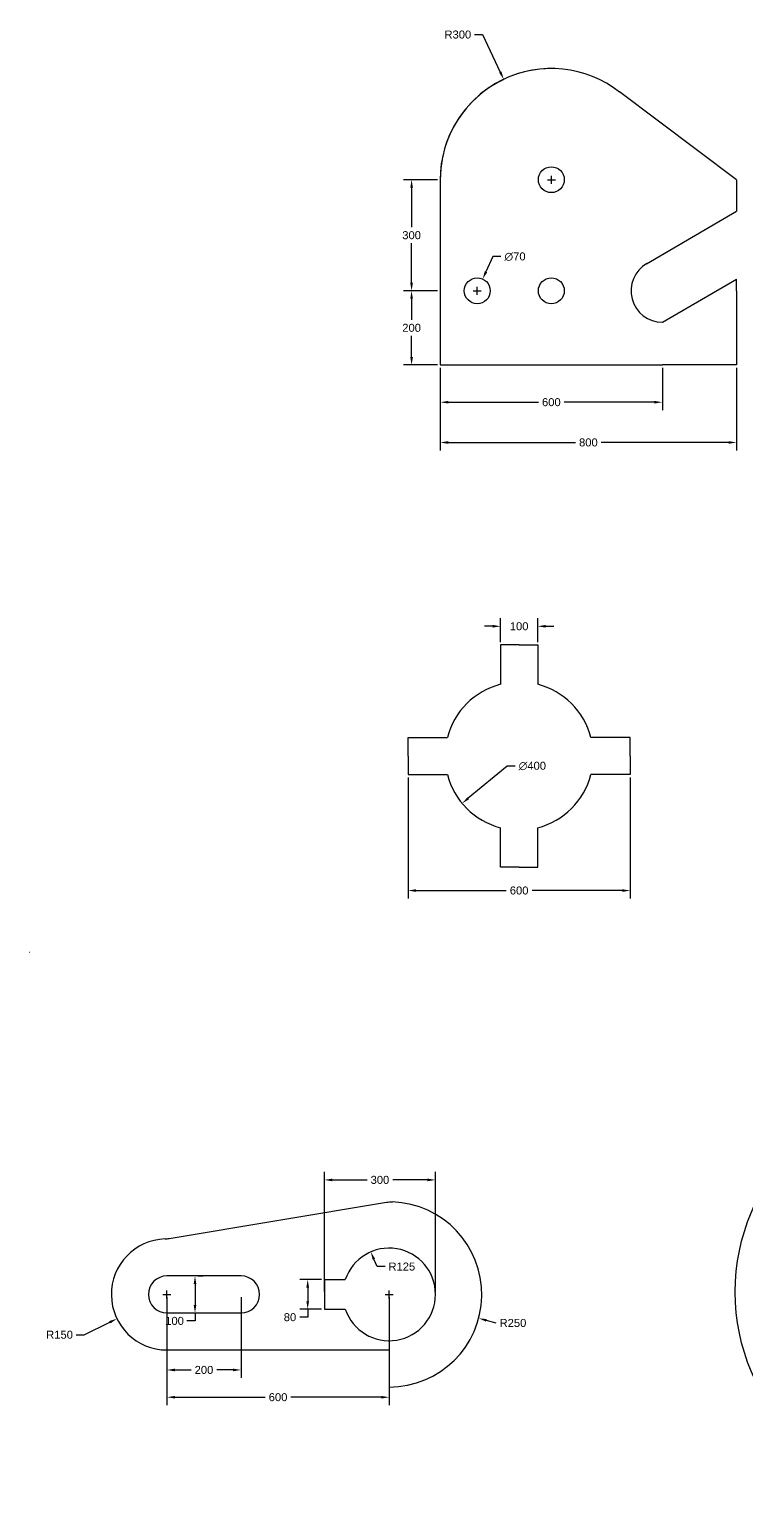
# Model space of a CAD drawing. Header units: millimetres. Extents: x -642 to 10240, y -4341 to 2988.
# Drawn here: x 0 to 1936, y -1467 to 2492 of the extents above; entities that cross this region are included whole.
import ezdxf

# ---------------------------------------------------------------- set-up
doc = ezdxf.new("R2010")
doc.units = ezdxf.units.MM
doc.styles.get("Standard").update_dxf_attribs({"font": 'arial.ttf'})
doc.dimstyles.get("Standard").update_dxf_attribs({"dimscale": 120, "dimtxt": 0.18, "dimasz": 0.18, "dimexe": 0.18, "dimexo": 0.0625, "dimgap": 0.09, "dimtad": 0, "dimtih": 1, "dimtoh": 1, "dimdec": 0, "dimzin": 0, "dimdsep": 46, "dimtxsty": 'Standard', "dimcen": 0.09, "dimadec": 0, "dimazin": 0, "dimtfac": 1, "dimtdec": 0, "dimtofl": 0, "dimtmove": 0, "dimatfit": 3, "dimfxl": 1, "dimtolj": 1, "dimtzin": 0, "dimarcsym": 0})

# ---------------------------------------------------------------- blocks, each defined once
blk = doc.blocks.new('*D1')
at = {"color": 0, "lineweight": -2, "transparency": 16777216}
for p, q in [((1201.6, 2477.7), (1223.2, 2477.7)), ((1223.2, 2477.7), (1271.3, 2376.5)), ((1398.3, 2085.9), (1419.9, 2085.9)), ((1409.1, 2075.1), (1409.1, 2096.7))]:
    blk.add_line(p, q, dxfattribs=at)
at = {"color": 0, "transparency": 16777216}
blk.add_solid([(1274.5, 2378), (1268, 2374.9), (1280.5, 2357)], dxfattribs=at)
at = {"layer": 'Defpoints', "color": 0, "transparency": 16777216}
for p in [(1280.5, 2357), (1409.1, 2085.9)]:
    blk.add_point(p, dxfattribs=at)
at = {"color": 0, "transparency": 16777216, "insert": (1156.7, 2477.7), "char_height": 21.6, "attachment_point": 5}
blk.add_mtext('\\A1;R300', dxfattribs=at)
blk = doc.blocks.new('*D2')
at = {"color": 0, "lineweight": -2, "transparency": 16777216}
for p, q in [((1251.5, 1878.1), (1232.7, 1837.3)), ((1273.1, 1878.1), (1251.5, 1878.1)), ((1198.3, 1785.9), (1219.9, 1785.9)), ((1209.1, 1775.1), (1209.1, 1796.7))]:
    blk.add_line(p, q, dxfattribs=at)
at = {"color": 0, "transparency": 16777216}
blk.add_solid([(1229.4, 1838.8), (1236, 1835.8), (1223.7, 1817.7)], dxfattribs=at)
at = {"layer": 'Defpoints', "color": 0, "transparency": 16777216}
for p in [(1223.7, 1817.7), (1194.4, 1754.1)]:
    blk.add_point(p, dxfattribs=at)
at = {"color": 0, "transparency": 16777216, "insert": (1311.1, 1878.1), "char_height": 21.6, "attachment_point": 5}
blk.add_mtext('\\A1;∅70', dxfattribs=at)
blk = doc.blocks.new('*D3')
at = {"color": 0, "lineweight": -2, "transparency": 16777216}
for p, q in [((1101.6, 2085.9), (1010.3, 2085.9)), ((1031.9, 2064.3), (1031.9, 1957.7)), ((1031.9, 1807.5), (1031.9, 1914.1)), ((1101.6, 1785.9), (1010.3, 1785.9))]:
    blk.add_line(p, q, dxfattribs=at)
at = {"color": 0, "transparency": 16777216}
for points in [[(1028.3, 2064.3), (1035.5, 2064.3), (1031.9, 2085.9)], [(1028.3, 1807.5), (1035.5, 1807.5), (1031.9, 1785.9)]]:
    blk.add_solid(points, dxfattribs=at)
at = {"layer": 'Defpoints', "color": 0, "transparency": 16777216}
for p in [(1109.1, 2085.9), (1031.9, 1785.9), (1109.1, 1785.9)]:
    blk.add_point(p, dxfattribs=at)
at = {"color": 0, "transparency": 16777216, "insert": (1031.9, 1935.9), "char_height": 21.6, "attachment_point": 5}
blk.add_mtext('\\A1;300', dxfattribs=at)
blk = doc.blocks.new('*D4')
at = {"color": 0, "lineweight": -2, "transparency": 16777216}
for p, q in [((1101.6, 1785.9), (1010.3, 1785.9)), ((1031.9, 1764.3), (1031.9, 1707.7)), ((1031.9, 1607.5), (1031.9, 1664.1)), ((1101.6, 1585.9), (1010.3, 1585.9))]:
    blk.add_line(p, q, dxfattribs=at)
at = {"color": 0, "transparency": 16777216}
for points in [[(1028.3, 1764.3), (1035.5, 1764.3), (1031.9, 1785.9)], [(1028.3, 1607.5), (1035.5, 1607.5), (1031.9, 1585.9)]]:
    blk.add_solid(points, dxfattribs=at)
at = {"layer": 'Defpoints', "color": 0, "transparency": 16777216}
for p in [(1109.1, 1785.9), (1031.9, 1585.9), (1109.1, 1585.9)]:
    blk.add_point(p, dxfattribs=at)
at = {"color": 0, "transparency": 16777216, "insert": (1031.9, 1685.9), "char_height": 21.6, "attachment_point": 5}
blk.add_mtext('\\A1;200', dxfattribs=at)
blk = doc.blocks.new('*D5')
at = {"color": 0, "lineweight": -2, "transparency": 16777216}
for p, q in [((1109.1, 1578.4), (1109.1, 1463.5)), ((1709.1, 1578.4), (1709.1, 1463.5)), ((1130.7, 1485.1), (1374.4, 1485.1)), ((1687.5, 1485.1), (1443.7, 1485.1))]:
    blk.add_line(p, q, dxfattribs=at)
at = {"color": 0, "transparency": 16777216}
for points in [[(1130.7, 1488.7), (1130.7, 1481.5), (1109.1, 1485.1)], [(1687.5, 1488.7), (1687.5, 1481.5), (1709.1, 1485.1)]]:
    blk.add_solid(points, dxfattribs=at)
at = {"layer": 'Defpoints', "color": 0, "transparency": 16777216}
for p in [(1109.1, 1585.9), (1709.1, 1585.9), (1709.1, 1485.1)]:
    blk.add_point(p, dxfattribs=at)
at = {"color": 0, "transparency": 16777216, "insert": (1409.1, 1485.1), "char_height": 21.6, "attachment_point": 5}
blk.add_mtext('\\A1;600', dxfattribs=at)
blk = doc.blocks.new('*D6')
at = {"color": 0, "lineweight": -2, "transparency": 16777216}
for p, q in [((1109.1, 1578.4), (1109.1, 1354.8)), ((1909.1, 1578.4), (1909.1, 1354.8)), ((1130.7, 1376.4), (1474.4, 1376.4)), ((1887.5, 1376.4), (1543.7, 1376.4))]:
    blk.add_line(p, q, dxfattribs=at)
at = {"color": 0, "transparency": 16777216}
for points in [[(1130.7, 1380), (1130.7, 1372.8), (1109.1, 1376.4)], [(1887.5, 1380), (1887.5, 1372.8), (1909.1, 1376.4)]]:
    blk.add_solid(points, dxfattribs=at)
at = {"layer": 'Defpoints', "color": 0, "transparency": 16777216}
for p in [(1109.1, 1585.9), (1909.1, 1585.9), (1909.1, 1376.4)]:
    blk.add_point(p, dxfattribs=at)
at = {"color": 0, "transparency": 16777216, "insert": (1509.1, 1376.4), "char_height": 21.6, "attachment_point": 5}
blk.add_mtext('\\A1;800', dxfattribs=at)
blk = doc.blocks.new('*D45')
at = {"color": 0, "lineweight": -2, "transparency": 16777216}
for p, q in [((1289.8, 502.9), (1184.9, 415.9)), ((1311.4, 502.9), (1289.8, 502.9))]:
    blk.add_line(p, q, dxfattribs=at)
at = {"color": 0, "transparency": 16777216}
blk.add_solid([(1182.6, 418.6), (1187.2, 413.1), (1168.3, 402.1)], dxfattribs=at)
at = {"layer": 'Defpoints', "color": 0, "transparency": 16777216}
for p in [(1476.1, 657.5), (1168.3, 402.1)]:
    blk.add_point(p, dxfattribs=at)
at = {"color": 0, "transparency": 16777216, "insert": (1357.8, 502.9), "char_height": 21.6, "attachment_point": 5}
blk.add_mtext('\\A1;∅400', dxfattribs=at)
blk = doc.blocks.new('*D46')
at = {"color": 0, "lineweight": -2, "transparency": 16777216}
for p, q in [((1250.6, 880.1), (1229, 880.1)), ((1272.2, 837.3), (1272.2, 901.7)), ((1372.2, 837.3), (1372.2, 901.7)), ((1393.8, 880.1), (1415.4, 880.1))]:
    blk.add_line(p, q, dxfattribs=at)
at = {"color": 0, "transparency": 16777216}
for points in [[(1250.6, 883.7), (1250.6, 876.5), (1272.2, 880.1)], [(1393.8, 883.7), (1393.8, 876.5), (1372.2, 880.1)]]:
    blk.add_solid(points, dxfattribs=at)
at = {"layer": 'Defpoints', "color": 0, "transparency": 16777216}
for p in [(1372.2, 880.1), (1272.2, 829.8), (1372.2, 829.8)]:
    blk.add_point(p, dxfattribs=at)
at = {"color": 0, "transparency": 16777216, "insert": (1322.2, 880.1), "char_height": 21.6, "attachment_point": 5}
blk.add_mtext('\\A1;100', dxfattribs=at)
blk = doc.blocks.new('*D47')
at = {"color": 0, "lineweight": -2, "transparency": 16777216}
for p, q in [((1022.2, 472.3), (1022.2, 145)), ((1622.2, 472.3), (1622.2, 145)), ((1043.8, 166.6), (1287.6, 166.6)), ((1600.6, 166.6), (1356.9, 166.6))]:
    blk.add_line(p, q, dxfattribs=at)
at = {"color": 0, "transparency": 16777216}
for points in [[(1043.8, 170.2), (1043.8, 163), (1022.2, 166.6)], [(1600.6, 170.2), (1600.6, 163), (1622.2, 166.6)]]:
    blk.add_solid(points, dxfattribs=at)
at = {"layer": 'Defpoints', "color": 0, "transparency": 16777216}
for p in [(1022.2, 479.8), (1622.2, 479.8), (1622.2, 166.6)]:
    blk.add_point(p, dxfattribs=at)
at = {"color": 0, "transparency": 16777216, "insert": (1322.2, 166.6), "char_height": 21.6, "attachment_point": 5}
blk.add_mtext('\\A1;600', dxfattribs=at)
blk = doc.blocks.new('*D89')
at = {"color": 0, "lineweight": -2, "transparency": 16777216}
for p, q in [((938.8, -848.7), (930.2, -828.9)), ((960.4, -848.7), (938.8, -848.7))]:
    blk.add_line(p, q, dxfattribs=at)
at = {"color": 0, "transparency": 16777216}
blk.add_solid([(933.5, -827.5), (926.9, -830.3), (921.6, -809.1)], dxfattribs=at)
at = {"layer": 'Defpoints', "color": 0, "transparency": 16777216}
for p in [(921.6, -809.1), (971.4, -923.8)]:
    blk.add_point(p, dxfattribs=at)
at = {"color": 0, "transparency": 16777216, "insert": (1005.5, -848.7), "char_height": 21.6, "attachment_point": 5}
blk.add_mtext('\\A1;R125', dxfattribs=at)
blk = doc.blocks.new('*D90')
at = {"color": 0, "lineweight": -2, "transparency": 16777216}
for p, q in [((788.9, -883.8), (729.8, -883.8)), ((751.4, -905.4), (751.4, -942.2)), ((788.9, -963.8), (729.8, -963.8)), ((751.4, -985.4), (729.8, -985.4)), ((751.4, -963.8), (751.4, -985.4))]:
    blk.add_line(p, q, dxfattribs=at)
at = {"color": 0, "transparency": 16777216}
for points in [[(747.8, -905.4), (755, -905.4), (751.4, -883.8)], [(747.8, -942.2), (755, -942.2), (751.4, -963.8)]]:
    blk.add_solid(points, dxfattribs=at)
at = {"layer": 'Defpoints', "color": 0, "transparency": 16777216}
for p in [(796.4, -883.8), (751.4, -963.8), (796.4, -963.8)]:
    blk.add_point(p, dxfattribs=at)
at = {"color": 0, "transparency": 16777216, "insert": (703.6, -985.4), "char_height": 21.6, "attachment_point": 5}
blk.add_mtext('\\A1;80', dxfattribs=at)
blk = doc.blocks.new('*D91')
at = {"color": 0, "lineweight": -2, "transparency": 16777216}
for p, q in [((960.6, -923.8), (982.2, -923.8)), ((971.4, -934.6), (971.4, -913)), ((1260.5, -1001), (1233.8, -993.8))]:
    blk.add_line(p, q, dxfattribs=at)
at = {"color": 0, "transparency": 16777216}
blk.add_solid([(1234.7, -990.4), (1232.8, -997.3), (1212.9, -988.3)], dxfattribs=at)
at = {"layer": 'Defpoints', "color": 0, "transparency": 16777216}
for p in [(971.4, -923.8), (1212.9, -988.3)]:
    blk.add_point(p, dxfattribs=at)
at = {"color": 0, "transparency": 16777216, "insert": (1305.5, -1001), "char_height": 21.6, "attachment_point": 5}
blk.add_mtext('\\A1;R250', dxfattribs=at)
blk = doc.blocks.new('*D92')
at = {"color": 0, "lineweight": -2, "transparency": 16777216}
for p, q in [((360.6, -923.8), (382.2, -923.8)), ((371.4, -934.6), (371.4, -913)), ((148.1, -1032.7), (217.1, -999)), ((126.5, -1032.7), (148.1, -1032.7))]:
    blk.add_line(p, q, dxfattribs=at)
at = {"color": 0, "transparency": 16777216}
blk.add_solid([(215.6, -995.8), (218.7, -1002.2), (236.6, -989.5)], dxfattribs=at)
at = {"layer": 'Defpoints', "color": 0, "transparency": 16777216}
for p in [(371.4, -923.8), (236.6, -989.5)]:
    blk.add_point(p, dxfattribs=at)
at = {"color": 0, "transparency": 16777216, "insert": (81.6, -1032.7), "char_height": 21.6, "attachment_point": 5}
blk.add_mtext('\\A1;R150', dxfattribs=at)
blk = doc.blocks.new('*D93')
at = {"color": 0, "lineweight": -2, "transparency": 16777216}
for p, q in [((371.4, -931.3), (371.4, -1149.4)), ((571.4, -931.3), (571.4, -1149.4)), ((393, -1127.8), (436.6, -1127.8)), ((549.8, -1127.8), (506.2, -1127.8))]:
    blk.add_line(p, q, dxfattribs=at)
at = {"color": 0, "transparency": 16777216}
for points in [[(393, -1124.2), (393, -1131.4), (371.4, -1127.8)], [(549.8, -1124.2), (549.8, -1131.4), (571.4, -1127.8)]]:
    blk.add_solid(points, dxfattribs=at)
at = {"layer": 'Defpoints', "color": 0, "transparency": 16777216}
for p in [(371.4, -923.8), (571.4, -923.8), (571.4, -1127.8)]:
    blk.add_point(p, dxfattribs=at)
at = {"color": 0, "transparency": 16777216, "insert": (471.4, -1127.8), "char_height": 21.6, "attachment_point": 5}
blk.add_mtext('\\A1;200', dxfattribs=at)
blk = doc.blocks.new('*D94')
at = {"color": 0, "lineweight": -2, "transparency": 16777216}
for p, q in [((371.4, -931.3), (371.4, -1223)), ((971.4, -931.3), (971.4, -1223)), ((393, -1201.4), (636.7, -1201.4)), ((949.8, -1201.4), (706, -1201.4))]:
    blk.add_line(p, q, dxfattribs=at)
at = {"color": 0, "transparency": 16777216}
for points in [[(393, -1197.8), (393, -1205), (371.4, -1201.4)], [(949.8, -1197.8), (949.8, -1205), (971.4, -1201.4)]]:
    blk.add_solid(points, dxfattribs=at)
at = {"layer": 'Defpoints', "color": 0, "transparency": 16777216}
for p in [(371.4, -923.8), (971.4, -923.8), (971.4, -1201.4)]:
    blk.add_point(p, dxfattribs=at)
at = {"color": 0, "transparency": 16777216, "insert": (671.4, -1201.4), "char_height": 21.6, "attachment_point": 5}
blk.add_mtext('\\A1;600', dxfattribs=at)
blk = doc.blocks.new('*D95')
at = {"color": 0, "lineweight": -2, "transparency": 16777216}
for p, q in [((447.2, -895.4), (447.2, -952.2)), ((454.7, -873.8), (468.8, -873.8)), ((447.2, -973.8), (447.2, -995.4)), ((454.7, -973.8), (468.8, -973.8)), ((447.2, -995.4), (425.6, -995.4))]:
    blk.add_line(p, q, dxfattribs=at)
at = {"color": 0, "transparency": 16777216}
for points in [[(443.6, -895.4), (450.8, -895.4), (447.2, -873.8)], [(443.6, -952.2), (450.8, -952.2), (447.2, -973.8)]]:
    blk.add_solid(points, dxfattribs=at)
at = {"layer": 'Defpoints', "color": 0, "transparency": 16777216}
for p in [(447.2, -873.8), (447.2, -973.8), (447.2, -973.8)]:
    blk.add_point(p, dxfattribs=at)
at = {"color": 0, "transparency": 16777216, "insert": (392, -995.4), "char_height": 21.6, "attachment_point": 5}
blk.add_mtext('\\A1;100', dxfattribs=at)
blk = doc.blocks.new('*D96')
at = {"color": 0, "lineweight": -2, "transparency": 16777216}
for p, q in [((796.4, -916.3), (796.4, -593.1)), ((1096.4, -916.3), (1096.4, -593.1)), ((818, -614.7), (911.7, -614.7)), ((1074.8, -614.7), (981, -614.7))]:
    blk.add_line(p, q, dxfattribs=at)
at = {"color": 0, "transparency": 16777216}
for points in [[(818, -611.1), (818, -618.3), (796.4, -614.7)], [(1074.8, -611.1), (1074.8, -618.3), (1096.4, -614.7)]]:
    blk.add_solid(points, dxfattribs=at)
at = {"layer": 'Defpoints', "color": 0, "transparency": 16777216}
for p in [(1096.4, -614.7), (796.4, -923.8), (1096.4, -923.8)]:
    blk.add_point(p, dxfattribs=at)
at = {"color": 0, "transparency": 16777216, "insert": (946.4, -614.7), "char_height": 21.6, "attachment_point": 5}
blk.add_mtext('\\A1;300', dxfattribs=at)

msp = doc.modelspace()

# ---------------------------------------------------------------- linework, layer by layer
for p, q in [((1909.1, 2085.9), (1593.3, 2322.7)), ((1109.1, 2085.9), (1109.1, 1785.9)), ((1909.1, 2085.9), (1909.1, 2000.5)), ((1665.9, 1859.1), (1909.1, 2000.5)), ((1109.1, 1785.9), (1109.1, 1585.9)), ((1709.1, 1700.9), (1909.1, 1817.6)), ((1909.1, 1785.9), (1909.1, 1817.6)), ((1909.1, 1785.9), (1909.1, 1585.9)), ((1109.1, 1585.9), (1709.1, 1585.9)), ((1909.1, 1585.9), (1709.1, 1585.9)), ((1322.2, 829.8), (1272.2, 829.8)), ((1272.2, 829.8), (1272.2, 723.4)), ((1322.2, 829.8), (1372.2, 829.8)), ((1372.2, 829.8), (1372.2, 723.4)), ((1022.2, 529.8), (1022.2, 579.8)), ((1022.2, 579.8), (1128.6, 579.8)), ((1622.2, 579.8), (1515.9, 579.8)), ((1622.2, 529.8), (1622.2, 579.8)), ((1022.2, 529.8), (1022.2, 479.8)), ((1622.2, 529.8), (1622.2, 479.8)), ((1022.2, 479.8), (1128.6, 479.8)), ((1622.2, 479.8), (1515.9, 479.8)), ((1272.2, 229.8), (1272.2, 336.1)), ((1372.2, 229.8), (1372.2, 336.1)), ((1322.2, 229.8), (1272.2, 229.8)), ((1322.2, 229.8), (1372.2, 229.8)), ((377.2, -772.8), (964.2, -675)), ((571.4, -873.8), (371.4, -873.8)), ((796.4, -883.8), (852.9, -883.8)), ((796.4, -883.8), (796.4, -963.8)), ((371.4, -973.8), (571.4, -973.8)), ((796.4, -963.8), (852.9, -963.8)), ((371.4, -1073.8), (971.4, -1073.8)), ((971.4, -1073.8), (971.4, -1173.8))]:
    msp.add_line(p, q)
for centre, radius in [((1409.1, 2085.9), 35), ((1209.1, 1785.9), 35), ((1409.1, 1785.9), 35), ((2455.4, -917.2), 550)]:
    msp.add_circle(centre, radius)
for centre, radius, start, end in [((1409.1, 2085.9), 300, 90, 180), ((1409.1, 2085.9), 300, 52.1086, 180), ((1709.1, 1785.9), 85, 119.8267, 270), ((1322.2, 529.8), 200, 104.4775, 165.5225), ((1322.2, 529.8), 200, 14.4775, 75.5225), ((1322.2, 529.8), 200, 194.4775, 255.5225), ((1322.2, 529.8), 200, 284.4775, 345.5225), ((971.4, -923.8), 250, 270, 87.9814), ((371.4, -923.8), 150, 91.8238, 270), ((971.4, -923.8), 125, 198.6629, 161.3371), ((371.4, -923.8), 50, 90, 270), ((571.4, -923.8), 50, 270, 90)]:
    msp.add_arc(centre, radius, start, end)
for points in [[(0, 0), (0.3, 0), (0.7, 0), (1, 0)], [(0, 0), (0.3, 0), (0.7, 0), (1, 0)], [(0, 0), (0.3, 0), (0.7, 0), (1, 0)], [(0, 0), (0.3, 0), (0.7, 0), (1, 0)], [(0, 0), (0.3, 0), (0.7, 0), (1, 0)], [(0, 0), (0.3, 0), (0.7, 0), (1, 0)], [(0, 0), (0.3, 0), (0.7, 0), (1, 0)], [(0, 0), (0.3, 0), (0.7, 0), (1, 0)], [(964.2, -675), (969.5, -674.1), (974.8, -673.7), (980.2, -673.9)], [(366.6, -773.8), (370.1, -773.7), (373.7, -773.4), (377.2, -772.8)]]:
    msp.add_open_spline(points, degree=3)

# ---------------------------------------------------------------- dimensions: what is measured, and where the dimension line sits
for center, mpoint, picture, middle in [((1409.1, 2085.9), (1280.5, 2357), '*D1', (1156.7, 2477.7)), ((971.4, -923.8), (921.6, -809.1), '*D89', (1005.5, -848.7)), ((371.4, -923.8), (236.6, -989.5), '*D92', (81.6, -1032.7)), ((971.4, -923.8), (1212.9, -988.3), '*D91', (1260.5, -1001))]:
    dim = msp.add_radius_dim(center=center, mpoint=mpoint, dimstyle='Standard')
    dim.commit()
    dim.dimension.update_dxf_attribs({"geometry": picture, "text_midpoint": middle, "dimtype": 164})
for base, p1, p2, angle, picture, middle in [((1031.9, 1785.9), (1109.1, 2085.9), (1109.1, 1785.9), 90, '*D3', (1031.9, 1935.9)), ((1031.9, 1585.9), (1109.1, 1785.9), (1109.1, 1585.9), 90, '*D4', (1031.9, 1685.9)), ((447.2, -973.8), (447.2, -873.8), (447.2, -973.8), 270, '*D95', (392, -995.4)), ((751.4, -963.8), (796.4, -883.8), (796.4, -963.8), 90, '*D90', (703.6, -985.4))]:
    dim = msp.add_linear_dim(base=base, p1=p1, p2=p2, angle=angle, dimstyle='Standard')
    dim.commit()
    dim.dimension.update_dxf_attribs({"geometry": picture, "text_midpoint": middle})
for p1, p2, picture, middle in [((1194.4, 1754.1), (1223.7, 1817.7), '*D2', (1311.1, 1878.1)), ((1476.1, 657.5), (1168.3, 402.1), '*D45', (1357.8, 502.9))]:
    dim = msp.add_diameter_dim_2p(p1=p1, p2=p2, dimstyle='Standard')
    dim.commit()
    dim.dimension.update_dxf_attribs({"geometry": picture, "text_midpoint": middle, "dimtype": 163})
for base, p1, p2, picture, middle in [((1709.1, 1485.1), (1109.1, 1585.9), (1709.1, 1585.9), '*D5', (1409.1, 1485.1)), ((1909.1, 1376.4), (1109.1, 1585.9), (1909.1, 1585.9), '*D6', (1509.1, 1376.4)), ((1372.2, 880.1), (1272.2, 829.8), (1372.2, 829.8), '*D46', (1322.2, 880.1)), ((1622.2, 166.6), (1022.2, 479.8), (1622.2, 479.8), '*D47', (1322.2, 166.6)), ((1096.4, -614.7), (796.4, -923.8), (1096.4, -923.8), '*D96', (946.4, -614.7)), ((971.4, -1201.4), (371.4, -923.8), (971.4, -923.8), '*D94', (671.4, -1201.4))]:
    dim = msp.add_linear_dim(base=base, p1=p1, p2=p2, dimstyle='Standard')
    dim.commit()
    dim.dimension.update_dxf_attribs({"geometry": picture, "text_midpoint": middle})
dim = msp.add_linear_dim(base=(571.4, -1127.8), p1=(371.4, -923.8), p2=(571.4, -923.8), dimstyle='Standard')
dim.commit()
dim.dimension.update_dxf_attribs({"geometry": '*D93', "text_midpoint": (471.4, -1127.8), "dimtype": 160})

doc.saveas('drawing.dxf')
